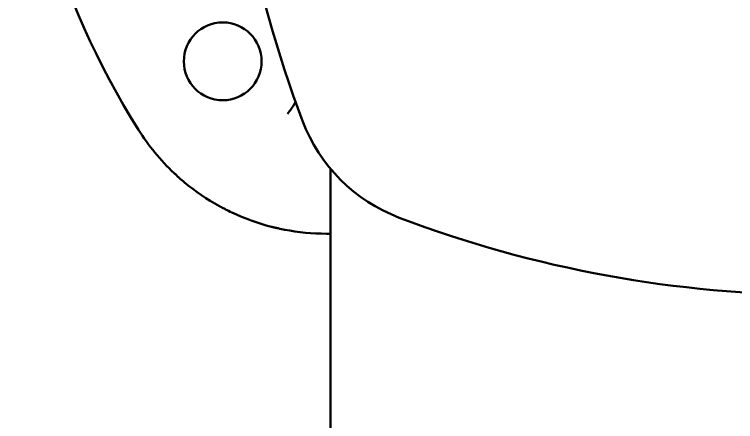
# Model space of a CAD drawing. Header units: millimetres. Extents: x 1510 to 10524, y 7125 to 13164.
# Drawn here: x 4993.7 to 5006.68, y 10926.2 to 10933.52 of the extents above; entities that cross this region are included whole.
import ezdxf

# ---------------------------------------------------------------- set-up
doc = ezdxf.new("R2010")
doc.units = ezdxf.units.MM
doc.header["$LTSCALE"] = 4
doc.layers.add('Visible (ISO)', color=7, linetype='Continuous', lineweight=50)

msp = doc.modelspace()

# ---------------------------------------------------------------- linework, layer by layer
at = {"layer": 'Visible (ISO)'}
for p, q in [((4999.389, 10923.559), (4999.389, 10930.751)), ((4999.389, 10929.581), (4999.317, 10929.581))]:
    msp.add_line(p, q, dxfattribs=at)
msp.add_circle((4997.449, 10932.681), 0.7, dxfattribs=at)
for centre, radius, start, end in [((5008.199, 10939.181), 14.5, 147.769, 212.231), ((5018.849, 10939.181), 21.35, 159.2294, 200.7706), ((5001.691, 10932.674), 3, 200.7706, 249.2294), ((5008.199, 10949.831), 21.35, 249.2294, 290.7706)]:
    msp.add_arc(centre, radius, start, end, dxfattribs=at)
for points, knots in [([(4998.613, 10931.735), (4998.664, 10931.798), (4998.707, 10931.861), (4998.743, 10931.923), (4998.749, 10931.933), (4998.754, 10931.943), (4998.76, 10931.953)], [0, 0, 0, 0, 0.05842974, 0.05842974, 0.05842974, 0.06783732, 0.06783732, 0.06783732, 0.06783732]), ([(4999.317, 10929.581), (4999.061, 10929.581), (4998.809, 10929.606), (4998.566, 10929.653), (4998.525, 10929.66), (4998.485, 10929.669), (4998.445, 10929.678), (4998.425, 10929.682), (4998.405, 10929.687), (4998.385, 10929.692), (4998.375, 10929.694), (4998.365, 10929.696), (4998.355, 10929.699), (4998.35, 10929.7), (4998.345, 10929.701), (4998.34, 10929.703), (4998.335, 10929.704), (4998.33, 10929.705), (4998.325, 10929.706), (4998.077, 10929.77), (4997.838, 10929.856), (4997.612, 10929.963), (4997.574, 10929.981), (4997.537, 10929.999), (4997.5, 10930.018), (4997.481, 10930.028), (4997.463, 10930.037), (4997.444, 10930.047), (4997.435, 10930.052), (4997.426, 10930.057), (4997.417, 10930.062), (4997.412, 10930.064), (4997.408, 10930.066), (4997.403, 10930.069), (4997.399, 10930.071), (4997.394, 10930.074), (4997.389, 10930.076), (4997.166, 10930.199), (4996.956, 10930.343), (4996.762, 10930.503), (4996.73, 10930.53), (4996.698, 10930.558), (4996.667, 10930.585), (4996.651, 10930.599), (4996.635, 10930.613), (4996.62, 10930.627), (4996.604, 10930.642), (4996.589, 10930.656), (4996.574, 10930.67), (4996.328, 10930.902), (4996.112, 10931.164), (4995.933, 10931.448)], [0, 0, 0, 0, 0.1875, 0.1875, 0.1875, 0.21875, 0.21875, 0.21875, 0.234375, 0.234375, 0.234375, 0.242188, 0.242188, 0.242188, 0.246094, 0.246094, 0.246094, 0.25, 0.25, 0.25, 0.4375, 0.4375, 0.4375, 0.46875, 0.46875, 0.46875, 0.484375, 0.484375, 0.484375, 0.492188, 0.492188, 0.492188, 0.496094, 0.496094, 0.496094, 0.5, 0.5, 0.5, 0.6875, 0.6875, 0.6875, 0.71875, 0.71875, 0.71875, 0.734375, 0.734375, 0.734375, 0.75, 0.75, 0.75, 1, 1, 1, 1])]:
    msp.add_open_spline(points, degree=3, knots=knots, dxfattribs=at)

doc.saveas('drawing.dxf')
